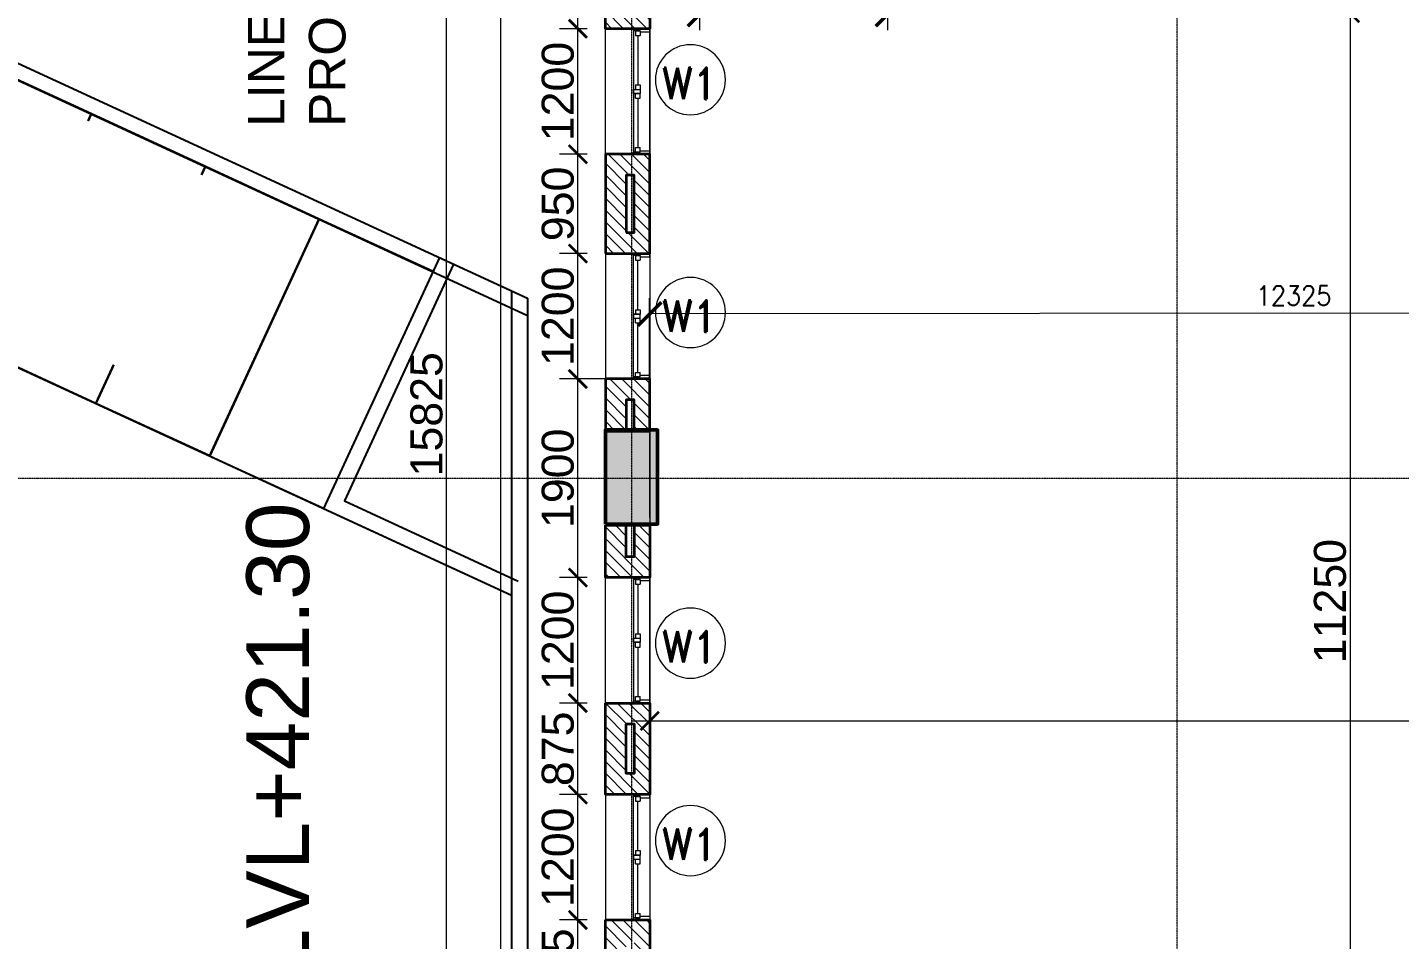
# Model space of a CAD drawing. Header units: millimetres. Extents: x 0 to 147381, y 0 to 170318.
# Drawn here: x 31915 to 45043, y 47175 to 55901 of the extents above; entities that cross this region are included whole.
import ezdxf
from ezdxf.enums import TextEntityAlignment as Align

# ---------------------------------------------------------------- set-up
doc = ezdxf.new("R2010")
doc.units = ezdxf.units.MM
doc.linetypes.add('Center', pattern=[29.999999, 12, -6, 6, -6])
doc.linetypes.add('Grid Line', pattern=[22.225, 12.7, -3.175, 3.175, -3.175])
for name, color, linetype, lineweight in [('AR_STR', 7, 'Continuous', 15), ('AR_WALL_HATCH', 23, 'Continuous', 5), ('ARCH PATHWAY', 30, 'Continuous', 13), ('Arch_Dim', 7, 'Continuous', 25), ('Arch_DW_No', 5, 'Continuous', 15), ('ARCH_WALL', 1, 'Continuous', 35), ('Arch_Window', 140, 'Continuous', 9), ('G-ANNO-TEXT', 231, 'Continuous', 25), ('LA- LINE 1', 41, 'Continuous', 25), ('LA_ROAD', 252, 'Continuous', 30), ('LA_TEXT', 7, 'Continuous', 13), ('S-GRID', 8, 'Continuous', 9), ('STR COL.', 1, 'Continuous', 50)]:
    doc.layers.add(name, color=color, linetype=linetype, lineweight=lineweight)
for name, color, linetype, lineweight, true_color in [('ARCH RCC HATCH', 253, 'Center', 9, 0x9c9c9c), ('BUILDING LEVEL', 1, 'Continuous', 18, 0xf50000), ('S-COLS_HATCH', 252, 'Continuous', 9, 0x8a8a8a)]:
    doc.layers.add(name, color=color, linetype=linetype, lineweight=lineweight, true_color=true_color)
doc.styles.add('ARCHITXT-LA', font='architxt.shx', dxfattribs={"width": 0.9, "height": 250, "bigfont": '@extfont2.shx'})
doc.styles.add('Arial_2', font='arial.ttf', dxfattribs={"height": 472.5})
doc.styles.add('DIM', font='arial.ttf')
doc.styles.add('DIM_100', font='romand.shx', dxfattribs={"width": 0.9})
doc.styles.add('DIMDDF', font='simplex.shx', dxfattribs={"width": 0.9})
doc.styles.add('Seal_Text', font='arial.ttf')
doc.styles.add('SIZE', font='romans.shx', dxfattribs={"width": 0.75, "height": 200})
doc.dimstyles.new('DIM- 175', dxfattribs={"dimscale": 175, "dimtxt": 1.75, "dimasz": 1, "dimexe": 1, "dimexo": 1, "dimgap": 0.2, "dimtad": 1, "dimdec": 0, "dimrnd": 5, "dimzin": 0, "dimdsep": 46, "dimtxsty": 'DIM', "dimblk": 'ARCHTICK', "dimcen": 0, "dimdle": 1, "dimclrd": 3, "dimclre": 5, "dimclrt": 3, "dimadec": 0, "dimazin": 0, "dimtfac": 1, "dimtdec": 0, "dimtofl": 0, "dimtmove": 2, "dimatfit": 3, "dimfxl": 1, "dimtolj": 1, "dimtzin": 0, "dimlwd": 13, "dimlwe": 15, "dimarcsym": 0})
doc.dimstyles.new('DIM-75-MM', dxfattribs={"dimscale": 75, "dimtxt": 2.5, "dimasz": 3, "dimexe": 2, "dimexo": 1, "dimgap": 1, "dimtad": 1, "dimdec": 0, "dimrnd": 5, "dimzin": 0, "dimdsep": 46, "dimtxsty": 'DIMDDF', "dimblk": 'ARCHTICK', "dimcen": 0, "dimclrd": 256, "dimclre": 256, "dimclrt": 256, "dimadec": 0, "dimazin": 0, "dimtfac": 1, "dimtdec": 0, "dimtofl": 0, "dimtmove": 0, "dimatfit": 3, "dimfxl": 1, "dimtolj": 1, "dimtzin": 0, "dimlwd": -1, "dimlwe": -1, "dimarcsym": 0})

# ---------------------------------------------------------------- blocks, each defined once
blk = doc.blocks.new('RLAB_G')
at = {"layer": 'AR_WALL_HATCH', "ltscale": 500}
h = blk.add_hatch(dxfattribs=at)
h.set_pattern_fill('ANSI31', color=256, scale=25)
h.paths.add_polyline_path([(0, 12100), (-200, 12100), (-200, 11800), (-275, 11800), (-275, 12100), (-425, 12100), (-425, 11600), (0, 11600)])
h = blk.add_hatch(dxfattribs=at)
h.set_pattern_fill('ANSI31', color=256, scale=25)
h.paths.add_polyline_path([(0, 10400), (-425, 10400), (-425, 9450), (0, 9450)])
h.paths.add_polyline_path([(-200, 9650), (-275, 9650), (-275, 10200), (-200, 10200)], flags=16)
h = blk.add_hatch(dxfattribs=at)
h.set_pattern_fill('ANSI31', color=256, scale=25)
h.paths.add_polyline_path([(0, 8250), (-425, 8250), (-425, 7750), (-275, 7750), (-275, 8050), (-200, 8050), (-200, 7750), (0, 7750)])
h = blk.add_hatch(dxfattribs=at)
h.set_pattern_fill('ANSI31', color=256, scale=25)
h.paths.add_polyline_path([(0, 6850), (-200, 6850), (-200, 6550), (-275, 6550), (-275, 6850), (-425, 6850), (-425, 6350), (0, 6350)])
h = blk.add_hatch(dxfattribs=at)
h.set_pattern_fill('ANSI31', color=256, scale=25)
h.paths.add_polyline_path([(0, 5150), (-425, 5150), (-425, 4275), (0, 4275)])
h.paths.add_polyline_path([(-200, 4950), (-200, 4475), (-275, 4475), (-275, 4950)], flags=16)
h = blk.add_hatch(dxfattribs=at)
h.set_pattern_fill('ANSI31', color=256, scale=25)
h.paths.add_polyline_path([(0, 3075), (-425, 3075), (-425, 2200), (0, 2200)])
h.paths.add_polyline_path([(-200, 2400), (-275, 2400), (-275, 2875), (-200, 2875)], flags=16)
at = {"layer": 'ARCH_WALL'}
for points in [[(0, 12100), (-425, 12100), (-425, 11600), (0, 11600)], [(0, 9450), (-425, 9450), (-425, 10400), (0, 10400)], [(-200, 9650), (-275, 9650), (-275, 10200), (-200, 10200)], [(0, 7750), (-425, 7750), (-425, 8250), (0, 8250)], [(-200, 7750), (-275, 7750), (-275, 8050), (-200, 8050)], [(0, 6850), (-425, 6850), (-425, 6350), (0, 6350)], [(-200, 6850), (-275, 6850), (-275, 6550), (-200, 6550)], [(0, 5150), (-425, 5150), (-425, 4275), (0, 4275)], [(-200, 4950), (-275, 4950), (-275, 4475), (-200, 4475)], [(0, 3075), (-425, 3075), (-425, 2200), (0, 2200)]]:
    blk.add_lwpolyline(points, close=True, dxfattribs=at)
at = {"layer": 'Arch_Window'}
for p, q in [((-425, 10400), (-425, 11600)), ((-425, 11568), (-425, 11600)), ((-425, 11568), (-333, 11568)), ((-333, 11581), (-333, 11536)), ((-289, 11581), (-333, 11581)), ((-333, 11581), (-333, 11568)), ((-333, 11581), (-270, 11581)), ((-289, 11581), (-289, 11536)), ((-270, 11600), (-270, 10400)), ((0, 10400), (0, 11600)), ((-289, 11536), (-333, 11536)), ((-311, 11536), (-311, 11063)), ((-333, 11063), (-333, 11019)), ((-289, 11063), (-333, 11063)), ((-289, 11063), (-289, 11019)), ((-289, 11019), (-333, 11019)), ((-333, 11019), (-333, 10981)), ((-270, 11019), (-333, 11019)), ((-333, 11019), (-333, 10981)), ((-270, 11019), (-333, 11019)), ((-333, 11019), (-333, 11019)), ((-333, 11019), (-333, 10981)), ((-270, 11019), (-333, 11019)), ((-289, 10981), (-333, 10981)), ((-333, 10936), (-333, 10981)), ((-270, 10981), (-333, 10981)), ((-333, 10981), (-270, 10981)), ((-333, 10981), (-333, 10981)), ((-270, 10981), (-333, 10981)), ((-289, 10936), (-333, 10936)), ((-311, 10936), (-311, 10463)), ((-289, 10936), (-289, 10981)), ((-270, 11019), (-270, 10981)), ((-270, 10981), (-270, 11019)), ((-270, 10981), (-270, 11019)), ((-270, 11019), (-270, 11019)), ((-270, 10981), (-270, 10981)), ((-425, 10432), (-425, 10400)), ((-333, 10432), (-425, 10432)), ((-289, 10463), (-333, 10463)), ((-333, 10419), (-333, 10463)), ((-289, 10419), (-333, 10419)), ((-333, 10419), (-270, 10419)), ((-289, 10419), (-289, 10463)), ((-270, 10400), (-270, 10419)), ((-425, 9450), (-425, 8250)), ((-425, 9418), (-425, 9450)), ((-333, 9418), (-425, 9418)), ((-333, 9431), (-333, 9386)), ((-289, 9431), (-333, 9431)), ((-333, 9431), (-270, 9431)), ((-289, 9386), (-333, 9386)), ((-311, 8913), (-311, 9386)), ((-289, 9431), (-289, 9386)), ((-270, 8250), (-270, 9450)), ((-270, 9450), (-270, 9431)), ((0, 9450), (0, 8250)), ((-333, 8913), (-333, 8869)), ((-289, 8913), (-333, 8913)), ((-289, 8869), (-333, 8869)), ((-270, 8869), (-333, 8869)), ((-333, 8831), (-333, 8869)), ((-333, 8831), (-333, 8869)), ((-333, 8869), (-270, 8869)), ((-333, 8831), (-333, 8869)), ((-333, 8869), (-333, 8869)), ((-270, 8869), (-333, 8869)), ((-289, 8831), (-333, 8831)), ((-333, 8786), (-333, 8831)), ((-270, 8831), (-333, 8831)), ((-270, 8831), (-333, 8831)), ((-333, 8831), (-333, 8831)), ((-270, 8831), (-333, 8831)), ((-289, 8913), (-289, 8869)), ((-289, 8786), (-289, 8831)), ((-270, 8831), (-270, 8869)), ((-270, 8869), (-270, 8831)), ((-270, 8869), (-270, 8869)), ((-270, 8869), (-270, 8831)), ((-270, 8831), (-270, 8831)), ((-289, 8786), (-333, 8786)), ((-311, 8313), (-311, 8786)), ((-425, 8282), (-425, 8250)), ((-425, 8282), (-333, 8282)), ((-289, 8313), (-333, 8313)), ((-333, 8269), (-333, 8313)), ((-333, 8269), (-333, 8282)), ((-289, 8269), (-289, 8313)), ((-289, 8269), (-333, 8269)), ((-333, 8269), (-270, 8269)), ((-425, 5150), (-425, 6350)), ((-425, 6318), (-425, 6350)), ((-425, 6318), (-333, 6318)), ((-333, 6331), (-333, 6286)), ((-289, 6331), (-333, 6331)), ((-333, 6331), (-333, 6318)), ((-333, 6331), (-270, 6331)), ((-289, 6331), (-289, 6286)), ((-270, 6350), (-270, 5150)), ((0, 5150), (0, 6350)), ((-289, 6286), (-333, 6286)), ((-311, 6286), (-311, 5813)), ((-333, 5813), (-333, 5769)), ((-289, 5813), (-333, 5813)), ((-289, 5813), (-289, 5769)), ((-289, 5769), (-333, 5769)), ((-333, 5769), (-333, 5731)), ((-270, 5769), (-333, 5769)), ((-333, 5769), (-333, 5731)), ((-270, 5769), (-333, 5769)), ((-333, 5769), (-333, 5769)), ((-333, 5769), (-333, 5731)), ((-270, 5769), (-333, 5769)), ((-289, 5731), (-333, 5731)), ((-333, 5686), (-333, 5731)), ((-270, 5731), (-333, 5731)), ((-333, 5731), (-270, 5731)), ((-333, 5731), (-333, 5731)), ((-270, 5731), (-333, 5731)), ((-289, 5686), (-333, 5686)), ((-311, 5686), (-311, 5213)), ((-289, 5686), (-289, 5731)), ((-270, 5769), (-270, 5731)), ((-270, 5731), (-270, 5769)), ((-270, 5731), (-270, 5769)), ((-270, 5769), (-270, 5769)), ((-270, 5731), (-270, 5731)), ((-425, 5182), (-425, 5150)), ((-333, 5182), (-425, 5182)), ((-289, 5213), (-333, 5213)), ((-333, 5169), (-333, 5213)), ((-289, 5169), (-333, 5169)), ((-333, 5169), (-270, 5169)), ((-289, 5169), (-289, 5213)), ((-270, 5150), (-270, 5169)), ((-425, 4275), (-425, 3075)), ((-425, 4243), (-425, 4275)), ((-333, 4243), (-425, 4243)), ((-333, 4256), (-333, 4211)), ((-289, 4256), (-333, 4256)), ((-333, 4256), (-270, 4256)), ((-289, 4211), (-333, 4211)), ((-311, 3738), (-311, 4211)), ((-289, 4256), (-289, 4211)), ((-270, 3075), (-270, 4275)), ((-270, 4275), (-270, 4256)), ((0, 4275), (0, 3075)), ((-333, 3738), (-333, 3694)), ((-289, 3738), (-333, 3738)), ((-289, 3694), (-333, 3694)), ((-270, 3694), (-333, 3694)), ((-333, 3656), (-333, 3694)), ((-333, 3656), (-333, 3694)), ((-333, 3694), (-270, 3694)), ((-333, 3656), (-333, 3694)), ((-333, 3694), (-333, 3694)), ((-270, 3694), (-333, 3694)), ((-289, 3738), (-289, 3694)), ((-270, 3656), (-270, 3694)), ((-270, 3694), (-270, 3656)), ((-270, 3694), (-270, 3694)), ((-270, 3694), (-270, 3656)), ((-289, 3656), (-333, 3656)), ((-333, 3611), (-333, 3656)), ((-270, 3656), (-333, 3656)), ((-270, 3656), (-333, 3656)), ((-333, 3656), (-333, 3656)), ((-270, 3656), (-333, 3656)), ((-289, 3611), (-333, 3611)), ((-311, 3138), (-311, 3611)), ((-289, 3611), (-289, 3656)), ((-270, 3656), (-270, 3656)), ((-425, 3107), (-425, 3075)), ((-425, 3107), (-333, 3107)), ((-289, 3138), (-333, 3138)), ((-333, 3094), (-333, 3138)), ((-333, 3094), (-333, 3107)), ((-289, 3094), (-333, 3094)), ((-333, 3094), (-270, 3094)), ((-289, 3094), (-289, 3138))]:
    blk.add_line(p, q, dxfattribs=at)
blk = doc.blocks.new('A$C59E872DE')
at = {"layer": 'S-GRID', "linetype": 'Grid Line', "ltscale": 0.5}
for p, q in [((0, 89720.3), (0, -4357.6)), ((5220, -4357.6), (5220, 89720.3)), ((-6964.1, 7050), (94404.8, 7050))]:
    blk.add_line(p, q, dxfattribs=at)
blk = doc.blocks.new('DW')
at = {"color": 9}
blk.add_circle((0, 0), 671, dxfattribs=at)
at = {"style": 'SIZE', "width": 0.8}
blk.add_attdef('W7', text='', height=500, dxfattribs=at).set_placement((5, -289), align=Align.CENTER)
blk = doc.blocks.new('_ArchTick')
at = {"color": 0, "linetype": 'ByBlock', "const_width": 0.15}
blk.add_lwpolyline([(-0.5, -0.5), (0.5, 0.5)], dxfattribs=at)
blk = doc.blocks.new('*D465')
at = {"layer": 'Arch_Dim', "color": 3, "lineweight": 13, "transparency": 16777216}
blk.add_line((35926, 44113), (35926, 60287), dxfattribs=at)
at = {"layer": 'Arch_Dim', "color": 5, "lineweight": 15, "transparency": 16777216}
for p, q in [((37270, 60112), (35751, 60112)), ((37270, 44288), (35751, 44288))]:
    blk.add_line(p, q, dxfattribs=at)
at = {"layer": 'Defpoints', "color": 0, "linetype": 'Continuous', "transparency": 16777216}
for p in [(35926, 60112), (37445, 60112), (37445, 44288)]:
    blk.add_point(p, dxfattribs=at)
at = {"layer": 'Arch_Dim', "color": 3, "linetype": 'Continuous', "lineweight": 13, "transparency": 16777216, "xscale": 175, "yscale": 175, "zscale": 175}
for p, rotation in [((35926, 60112), 90), ((35926, 44288), 270)]:
    blk.add_blockref('_ArchTick', p, dxfattribs=dict(at, rotation=rotation))
at = {"layer": 'Arch_Dim', "color": 3, "linetype": 'Continuous', "transparency": 16777216, "insert": (35735, 52200), "char_height": 306.2, "attachment_point": 5, "rotation": 90, "style": 'DIM'}
blk.add_mtext('\\A1;15825', dxfattribs=at)
blk = doc.blocks.new('*D477')
at = {"layer": 'Arch_Dim', "color": 5, "lineweight": 15, "transparency": 16777216}
for p, q in [((37870, 49175), (37870, 49442)), ((60370, 49175), (60370, 49442))]:
    blk.add_line(p, q, dxfattribs=at)
at = {"layer": 'Arch_Dim', "color": 3, "lineweight": 13, "transparency": 16777216}
blk.add_line((37695, 49267), (60545, 49267), dxfattribs=at)
at = {"layer": 'Defpoints', "color": 0, "linetype": 'Continuous', "transparency": 16777216}
for p in [(60370, 49267), (37870, 49000), (60370, 49000)]:
    blk.add_point(p, dxfattribs=at)
at = {"layer": 'Arch_Dim', "color": 3, "linetype": 'Continuous', "lineweight": 13, "transparency": 16777216, "xscale": 175, "yscale": 175, "zscale": 175, "rotation": 180}
blk.add_blockref('_ArchTick', (37870, 49267), dxfattribs=at)
at = {"layer": 'Arch_Dim', "color": 3, "linetype": 'Continuous', "lineweight": 13, "transparency": 16777216, "xscale": 175, "yscale": 175, "zscale": 175}
blk.add_blockref('_ArchTick', (60370, 49267), dxfattribs=at)
at = {"layer": 'Arch_Dim', "color": 3, "linetype": 'Continuous', "transparency": 16777216, "insert": (49120, 49459), "char_height": 306.2, "attachment_point": 5, "style": 'DIM'}
blk.add_mtext('\\A1;22500', dxfattribs=at)
blk = doc.blocks.new('*D478')
at = {"layer": 'Arch_Dim', "color": 3, "lineweight": 13, "transparency": 16777216}
blk.add_line((44570, 56213), (44570, 44613), dxfattribs=at)
at = {"layer": 'Arch_Dim', "color": 5, "lineweight": 15, "transparency": 16777216}
for p, q in [((47570, 56038), (44395, 56038)), ((44670, 44788), (44395, 44788))]:
    blk.add_line(p, q, dxfattribs=at)
at = {"layer": 'Defpoints', "color": 0, "linetype": 'Continuous', "transparency": 16777216}
for p in [(47745, 56038), (44570, 44788), (44845, 44788)]:
    blk.add_point(p, dxfattribs=at)
at = {"layer": 'Arch_Dim', "color": 3, "linetype": 'Continuous', "lineweight": 13, "transparency": 16777216, "xscale": 175, "yscale": 175, "zscale": 175}
for p, rotation in [((44570, 56038), 90), ((44570, 44788), 270)]:
    blk.add_blockref('_ArchTick', p, dxfattribs=dict(at, rotation=rotation))
at = {"layer": 'Arch_Dim', "color": 3, "linetype": 'Continuous', "transparency": 16777216, "insert": (44379, 50413), "char_height": 306.2, "attachment_point": 5, "rotation": 90, "style": 'DIM'}
blk.add_mtext('\\A1;11250', dxfattribs=at)
blk = doc.blocks.new('A$C38A24FCE')
at = {"layer": 'S-COLS_HATCH'}
blk.add_hatch(color=256, dxfattribs=at).paths.add_polyline_path([(-86940, 4987), (-86440, 4987), (-86440, 5887), (-86940, 5887)], flags=0)
at = {"layer": 'STR COL.'}
blk.add_lwpolyline([(-86940, 4987), (-86440, 4987), (-86440, 5887), (-86940, 5887)], close=True, dxfattribs=at)
blk = doc.blocks.new('*D533')
at = {"layer": 'Arch_Dim', "color": 3, "lineweight": 13, "transparency": 16777216}
blk.add_line((37182, 46313), (37182, 47538), dxfattribs=at)
at = {"layer": 'Arch_Dim', "color": 5, "lineweight": 15, "transparency": 16777216}
for p, q in [((37270, 47363), (37007, 47363)), ((37270, 46488), (37007, 46488))]:
    blk.add_line(p, q, dxfattribs=at)
at = {"layer": 'Defpoints', "color": 0, "linetype": 'Continuous', "transparency": 16777216}
for p in [(37182, 47363), (37445, 47363), (37445, 46488)]:
    blk.add_point(p, dxfattribs=at)
at = {"layer": 'Arch_Dim', "color": 3, "linetype": 'Continuous', "lineweight": 13, "transparency": 16777216, "xscale": 175, "yscale": 175, "zscale": 175}
for p, rotation in [((37182, 47363), 90), ((37182, 46488), 270)]:
    blk.add_blockref('_ArchTick', p, dxfattribs=dict(at, rotation=rotation))
at = {"layer": 'Arch_Dim', "color": 3, "linetype": 'Continuous', "transparency": 16777216, "insert": (36991, 46925), "char_height": 306.2, "attachment_point": 5, "rotation": 90, "style": 'DIM'}
blk.add_mtext('\\A1;875', dxfattribs=at)
blk = doc.blocks.new('*D534')
at = {"layer": 'Arch_Dim', "color": 3, "lineweight": 13, "transparency": 16777216}
blk.add_line((37182, 47188), (37182, 48738), dxfattribs=at)
at = {"layer": 'Arch_Dim', "color": 5, "lineweight": 15, "transparency": 16777216}
for p, q in [((37270, 48563), (37007, 48563)), ((37270, 47363), (37007, 47363))]:
    blk.add_line(p, q, dxfattribs=at)
at = {"layer": 'Defpoints', "color": 0, "linetype": 'Continuous', "transparency": 16777216}
for p in [(37182, 48563), (37445, 48563), (37445, 47363)]:
    blk.add_point(p, dxfattribs=at)
at = {"layer": 'Arch_Dim', "color": 3, "linetype": 'Continuous', "lineweight": 13, "transparency": 16777216, "xscale": 175, "yscale": 175, "zscale": 175}
for p, rotation in [((37182, 48563), 90), ((37182, 47363), 270)]:
    blk.add_blockref('_ArchTick', p, dxfattribs=dict(at, rotation=rotation))
at = {"layer": 'Arch_Dim', "color": 3, "linetype": 'Continuous', "transparency": 16777216, "insert": (36991, 47963), "char_height": 306.2, "attachment_point": 5, "rotation": 90, "style": 'DIM'}
blk.add_mtext('\\A1;1200', dxfattribs=at)
blk = doc.blocks.new('*D535')
at = {"layer": 'Arch_Dim', "color": 3, "lineweight": 13, "transparency": 16777216}
blk.add_line((37182, 48388), (37182, 49613), dxfattribs=at)
at = {"layer": 'Arch_Dim', "color": 5, "lineweight": 15, "transparency": 16777216}
for p, q in [((37270, 49438), (37007, 49438)), ((37270, 48563), (37007, 48563))]:
    blk.add_line(p, q, dxfattribs=at)
at = {"layer": 'Defpoints', "color": 0, "linetype": 'Continuous', "transparency": 16777216}
for p in [(37182, 49438), (37445, 49438), (37445, 48563)]:
    blk.add_point(p, dxfattribs=at)
at = {"layer": 'Arch_Dim', "color": 3, "linetype": 'Continuous', "lineweight": 13, "transparency": 16777216, "xscale": 175, "yscale": 175, "zscale": 175}
for p, rotation in [((37182, 49438), 90), ((37182, 48563), 270)]:
    blk.add_blockref('_ArchTick', p, dxfattribs=dict(at, rotation=rotation))
at = {"layer": 'Arch_Dim', "color": 3, "linetype": 'Continuous', "transparency": 16777216, "insert": (36991, 49000), "char_height": 306.2, "attachment_point": 5, "rotation": 90, "style": 'DIM'}
blk.add_mtext('\\A1;875', dxfattribs=at)
blk = doc.blocks.new('*D536')
at = {"layer": 'Arch_Dim', "color": 3, "lineweight": 13, "transparency": 16777216}
blk.add_line((37182, 49263), (37182, 50813), dxfattribs=at)
at = {"layer": 'Arch_Dim', "color": 5, "lineweight": 15, "transparency": 16777216}
for p, q in [((37270, 50638), (37007, 50638)), ((37270, 49438), (37007, 49438))]:
    blk.add_line(p, q, dxfattribs=at)
at = {"layer": 'Defpoints', "color": 0, "linetype": 'Continuous', "transparency": 16777216}
for p in [(37182, 50638), (37445, 50638), (37445, 49438)]:
    blk.add_point(p, dxfattribs=at)
at = {"layer": 'Arch_Dim', "color": 3, "linetype": 'Continuous', "lineweight": 13, "transparency": 16777216, "xscale": 175, "yscale": 175, "zscale": 175}
for p, rotation in [((37182, 50638), 90), ((37182, 49438), 270)]:
    blk.add_blockref('_ArchTick', p, dxfattribs=dict(at, rotation=rotation))
at = {"layer": 'Arch_Dim', "color": 3, "linetype": 'Continuous', "transparency": 16777216, "insert": (36991, 50038), "char_height": 306.2, "attachment_point": 5, "rotation": 90, "style": 'DIM'}
blk.add_mtext('\\A1;1200', dxfattribs=at)
blk = doc.blocks.new('*D537')
at = {"layer": 'Arch_Dim', "color": 3, "lineweight": 13, "transparency": 16777216}
blk.add_line((37182, 50463), (37182, 52713), dxfattribs=at)
at = {"layer": 'Arch_Dim', "color": 5, "lineweight": 15, "transparency": 16777216}
for p, q in [((37482, 52538), (37007, 52538)), ((37270, 50638), (37007, 50638))]:
    blk.add_line(p, q, dxfattribs=at)
at = {"layer": 'Defpoints', "color": 0, "linetype": 'Continuous', "transparency": 16777216}
for p in [(37182, 52538), (37657, 52538), (37445, 50638)]:
    blk.add_point(p, dxfattribs=at)
at = {"layer": 'Arch_Dim', "color": 3, "linetype": 'Continuous', "lineweight": 13, "transparency": 16777216, "xscale": 175, "yscale": 175, "zscale": 175}
for p, rotation in [((37182, 52538), 90), ((37182, 50638), 270)]:
    blk.add_blockref('_ArchTick', p, dxfattribs=dict(at, rotation=rotation))
at = {"layer": 'Arch_Dim', "color": 3, "linetype": 'Continuous', "transparency": 16777216, "insert": (36991, 51588), "char_height": 306.2, "attachment_point": 5, "rotation": 90, "style": 'DIM'}
blk.add_mtext('\\A1;1900', dxfattribs=at)
blk = doc.blocks.new('*D538')
at = {"layer": 'Arch_Dim', "color": 3, "lineweight": 13, "transparency": 16777216}
blk.add_line((37182, 52363), (37182, 53913), dxfattribs=at)
at = {"layer": 'Arch_Dim', "color": 5, "lineweight": 15, "transparency": 16777216}
for p, q in [((37270, 53738), (37007, 53738)), ((37482, 52538), (37007, 52538))]:
    blk.add_line(p, q, dxfattribs=at)
at = {"layer": 'Defpoints', "color": 0, "linetype": 'Continuous', "transparency": 16777216}
for p in [(37182, 53738), (37445, 53738), (37657, 52538)]:
    blk.add_point(p, dxfattribs=at)
at = {"layer": 'Arch_Dim', "color": 3, "linetype": 'Continuous', "lineweight": 13, "transparency": 16777216, "xscale": 175, "yscale": 175, "zscale": 175}
for p, rotation in [((37182, 53738), 90), ((37182, 52538), 270)]:
    blk.add_blockref('_ArchTick', p, dxfattribs=dict(at, rotation=rotation))
at = {"layer": 'Arch_Dim', "color": 3, "linetype": 'Continuous', "transparency": 16777216, "insert": (36991, 53138), "char_height": 306.2, "attachment_point": 5, "rotation": 90, "style": 'DIM'}
blk.add_mtext('\\A1;1200', dxfattribs=at)
blk = doc.blocks.new('*D539')
at = {"layer": 'Arch_Dim', "color": 3, "lineweight": 13, "transparency": 16777216}
blk.add_line((37182, 53563), (37182, 54863), dxfattribs=at)
at = {"layer": 'Arch_Dim', "color": 5, "lineweight": 15, "transparency": 16777216}
for p, q in [((37270, 54688), (37007, 54688)), ((37270, 53738), (37007, 53738))]:
    blk.add_line(p, q, dxfattribs=at)
at = {"layer": 'Defpoints', "color": 0, "linetype": 'Continuous', "transparency": 16777216}
for p in [(37182, 54688), (37445, 54688), (37445, 53738)]:
    blk.add_point(p, dxfattribs=at)
at = {"layer": 'Arch_Dim', "color": 3, "linetype": 'Continuous', "lineweight": 13, "transparency": 16777216, "xscale": 175, "yscale": 175, "zscale": 175}
for p, rotation in [((37182, 54688), 90), ((37182, 53738), 270)]:
    blk.add_blockref('_ArchTick', p, dxfattribs=dict(at, rotation=rotation))
at = {"layer": 'Arch_Dim', "color": 3, "linetype": 'Continuous', "transparency": 16777216, "insert": (36991, 54213), "char_height": 306.2, "attachment_point": 5, "rotation": 90, "style": 'DIM'}
blk.add_mtext('\\A1;950', dxfattribs=at)
blk = doc.blocks.new('*D540')
at = {"layer": 'Arch_Dim', "color": 3, "lineweight": 13, "transparency": 16777216}
blk.add_line((37182, 54513), (37182, 56063), dxfattribs=at)
at = {"layer": 'Arch_Dim', "color": 5, "lineweight": 15, "transparency": 16777216}
for p, q in [((37270, 55888), (37007, 55888)), ((37270, 54688), (37007, 54688))]:
    blk.add_line(p, q, dxfattribs=at)
at = {"layer": 'Defpoints', "color": 0, "linetype": 'Continuous', "transparency": 16777216}
for p in [(37182, 55888), (37445, 55888), (37445, 54688)]:
    blk.add_point(p, dxfattribs=at)
at = {"layer": 'Arch_Dim', "color": 3, "linetype": 'Continuous', "lineweight": 13, "transparency": 16777216, "xscale": 175, "yscale": 175, "zscale": 175}
for p, rotation in [((37182, 55888), 90), ((37182, 54688), 270)]:
    blk.add_blockref('_ArchTick', p, dxfattribs=dict(at, rotation=rotation))
at = {"layer": 'Arch_Dim', "color": 3, "linetype": 'Continuous', "transparency": 16777216, "insert": (36991, 55288), "char_height": 306.2, "attachment_point": 5, "rotation": 90, "style": 'DIM'}
blk.add_mtext('\\A1;1200', dxfattribs=at)
blk = doc.blocks.new('*D541')
at = {"layer": 'Arch_Dim', "color": 3, "lineweight": 13, "transparency": 16777216}
blk.add_line((37182, 55713), (37182, 57463), dxfattribs=at)
at = {"layer": 'Arch_Dim', "color": 5, "lineweight": 15, "transparency": 16777216}
for p, q in [((37270, 57288), (37007, 57288)), ((37270, 55888), (37007, 55888))]:
    blk.add_line(p, q, dxfattribs=at)
at = {"layer": 'Defpoints', "color": 0, "linetype": 'Continuous', "transparency": 16777216}
for p in [(37182, 57288), (37445, 57288), (37445, 55888)]:
    blk.add_point(p, dxfattribs=at)
at = {"layer": 'Arch_Dim', "color": 3, "linetype": 'Continuous', "lineweight": 13, "transparency": 16777216, "xscale": 175, "yscale": 175, "zscale": 175}
for p, rotation in [((37182, 57288), 90), ((37182, 55888), 270)]:
    blk.add_blockref('_ArchTick', p, dxfattribs=dict(at, rotation=rotation))
at = {"layer": 'Arch_Dim', "color": 3, "linetype": 'Continuous', "transparency": 16777216, "insert": (36991, 56588), "char_height": 306.2, "attachment_point": 5, "rotation": 90, "style": 'DIM'}
blk.add_mtext('\\A1;1400', dxfattribs=at)
blk = doc.blocks.new('waefsvrv')
at = {"layer": 'LA- LINE 1', "elevation": 3575.332}
blk.add_lwpolyline([(489705.063, 3629325.765), (489705.771, 3629324.796), (489703.753, 3629323.321), (489703.044, 3629324.29)], close=True, dxfattribs=at)
blk = doc.blocks.new('A$C07E93286')
at = {"layer": 'LA- LINE 1'}
blk.add_line((26.749, 4.787), (28.203, -6.916), dxfattribs=at)
for points, elevation in [([(26.024, 5.018), (25.221, 2.498), (27.108, 1.897)], -0.037), ([(26.167, 4.972), (25.409, 2.596), (27.153, 2.04)], -0.037), ([(26.909, 4.735), (28.361, -6.963)], 73.345)]:
    blk.add_lwpolyline(points, dxfattribs=dict(at, elevation=elevation))
at = {"layer": 'LA_ROAD', "extrusion": (-0.002291, 0.000759572, 0.999997)}
for p, rotation in [((1745781.165, -3219329.06, -3575.425), 36.15434645762031), ((1745782.309, -3219329.424, -3575.425), 36.15434645762034), ((1745783.452, -3219329.789, -3575.425), 36.15434645762034), ((1745784.595, -3219330.153, -3575.425), 36.15434645762034), ((1745785.739, -3219330.518, -3575.425), 36.15434645762034), ((1745786.882, -3219330.882, -3575.425), 36.15434645762034), ((1745788.025, -3219331.247, -3575.425), 36.15434645762034), ((1745776.309, -3219332.76, -3575.425), 36.15434645762036), ((1745777.453, -3219333.124, -3575.425), 36.15434645762036), ((1745778.596, -3219333.489, -3575.425), 36.15434645762031), ((1745779.739, -3219333.853, -3575.425), 36.15434645762036), ((1745780.883, -3219334.218, -3575.425), 36.15434645762036)]:
    blk.add_blockref('waefsvrv', p, dxfattribs=dict(at, rotation=rotation))
at = {"layer": 'LA_TEXT', "ltscale": 7, "insert": (4.682, 11.279, 73.313), "char_height": 1, "width": 19.9248, "attachment_point": 1, "rotation": 341.6863, "style": 'ARCHITXT-LA', "bg_fill": 2}
blk.add_mtext('\\pxqc;CYCLE PARKING', dxfattribs=at)
at = {"layer": 'LA- LINE 1'}
for p, q in [((-1.614, 13.829, -0.186), (26.909, 4.735, -0.114)), ((-1.681, 13.693, -0.107), (26.93, 4.572, -0.107)), ((-2.218, 11.246, -0.107), (27.108, 1.897, -0.032))]:
    blk.add_line(p, q, dxfattribs=at)
at = {"layer": 'LA_ROAD', "extrusion": (-0.002291, 0.000759572, 0.999997), "rotation": 36.15434645762031}
for p in [(1745775.449, -3219327.238, -3575.425), (1745776.592, -3219327.602, -3575.425), (1745777.735, -3219327.966, -3575.425), (1745778.879, -3219328.331, -3575.425), (1745780.022, -3219328.695, -3575.425)]:
    blk.add_blockref('waefsvrv', p, dxfattribs=at)
blk = doc.blocks.new('*D822')
at = {"layer": 'AR_WALL_HATCH', "transparency": 16777216}
for p, q in [((38345, 56524), (38345, 55875)), ((40145, 56524), (40145, 55875)), ((38345, 56025), (40145, 56025))]:
    blk.add_line(p, q, dxfattribs=at)
at = {"layer": 'Defpoints', "color": 0, "linetype": 'Continuous', "transparency": 16777216}
for p in [(38345, 56599), (40145, 56599), (40145, 56025)]:
    blk.add_point(p, dxfattribs=at)
at = {"layer": 'AR_WALL_HATCH', "linetype": 'Continuous', "transparency": 16777216, "xscale": 225, "yscale": 225, "zscale": 225, "rotation": 180}
blk.add_blockref('_ArchTick', (38345, 56025), dxfattribs=at)
at = {"layer": 'AR_WALL_HATCH', "linetype": 'Continuous', "transparency": 16777216, "xscale": 225, "yscale": 225, "zscale": 225}
blk.add_blockref('_ArchTick', (40145, 56025), dxfattribs=at)
at = {"layer": 'AR_WALL_HATCH', "linetype": 'Continuous', "transparency": 16777216, "insert": (39245, 56193), "char_height": 187.5, "attachment_point": 5, "style": 'DIMDDF'}
blk.add_mtext('\\A1;1800', dxfattribs=at)
blk = doc.blocks.new('*D823')
at = {"layer": 'AR_WALL_HATCH', "transparency": 16777216}
for p, q in [((37870, 51213), (37868, 53310)), ((50195, 51225), (50193, 53323)), ((50193, 53173), (37868, 53160))]:
    blk.add_line(p, q, dxfattribs=at)
at = {"layer": 'Defpoints', "color": 0, "linetype": 'Continuous', "transparency": 16777216}
for p in [(37868, 53160), (37870, 51138), (50195, 51150)]:
    blk.add_point(p, dxfattribs=at)
at = {"layer": 'AR_WALL_HATCH', "linetype": 'Continuous', "transparency": 16777216, "xscale": 225, "yscale": 225, "zscale": 225}
for p, rotation in [((50193, 53173), 0.0575089157376052), ((37868, 53160), 180.0575089157375)]:
    blk.add_blockref('_ArchTick', p, dxfattribs=dict(at, rotation=rotation))
at = {"layer": 'AR_WALL_HATCH', "linetype": 'Continuous', "transparency": 16777216, "insert": (44030, 53335), "char_height": 187.5, "attachment_point": 5, "rotation": 0.0575, "style": 'DIMDDF'}
blk.add_mtext('\\A1;12325', dxfattribs=at)

msp = doc.modelspace()

# ---------------------------------------------------------------- block references
at = {"xscale": -1}
msp.add_blockref('RLAB_G', (37444.7, 44288), dxfattribs=at)

# ---------------------------------------------------------------- next in the draw order: block references
at = {"layer": 'ARCH RCC HATCH', "linetype": 'Continuous'}
msp.add_blockref('A$C59E872DE', (37694.7, 44538), dxfattribs=at)

# ---------------------------------------------------------------- next in the draw order: block references
at = {"layer": 'AR_STR', "linetype": 'Continuous'}
msp.add_blockref('A$C38A24FCE', (124384.7, 46163), dxfattribs=at)
at = {"layer": 'Arch_DW_No'}
ref = msp.add_blockref('DW', (38258.7, 55400.3), dxfattribs=dict(at, xscale=-0.5001481924206014, yscale=0.5001481924206014, zscale=0.500148192420602, rotation=68.53298956108209))
ref.add_attrib('W71', 'W1', dxfattribs={"layer": '0', "height": 300, "style": 'DIM_100', "width": 0.9}).set_placement((38249.6, 55215.7), align=Align.CENTER)
ref = msp.add_blockref('DW', (38258.7, 53173.4), dxfattribs=dict(at, xscale=-0.5001481924206014, yscale=0.5001481924206014, zscale=0.500148192420602, rotation=68.53298956108209))
ref.add_attrib('W71', 'W1', dxfattribs={"layer": '0', "height": 300, "style": 'DIM_100', "width": 0.9}).set_placement((38249.6, 52988.8), align=Align.CENTER)
ref = msp.add_blockref('DW', (38258.7, 50011.3), dxfattribs=dict(at, xscale=-0.5001481924206014, yscale=0.5001481924206014, zscale=0.500148192420602, rotation=68.53298956108209))
ref.add_attrib('W71', 'W1', dxfattribs={"layer": '0', "height": 300, "style": 'DIM_100', "width": 0.9}).set_placement((38249.6, 49826.7), align=Align.CENTER)
ref = msp.add_blockref('DW', (38258.7, 48122.2), dxfattribs=dict(at, xscale=-0.5001481924206014, yscale=0.5001481924206014, zscale=0.500148192420602, rotation=68.53298956108209))
ref.add_attrib('W71', 'W1', dxfattribs={"layer": '0', "height": 300, "style": 'DIM_100', "width": 0.9}).set_placement((38249.6, 47937.6), align=Align.CENTER)

# ---------------------------------------------------------------- next in the draw order: texts
at = {"layer": 'BUILDING LEVEL', "insert": (34009.7, 46812.6), "char_height": 600, "width": 8624.332, "attachment_point": 1, "rotation": 90, "style": 'Seal_Text'}
msp.add_mtext('LVL+421.30', dxfattribs=at)

# ---------------------------------------------------------------- next in the draw order: dimensions: what is measured, and where the dimension line sits
at = {"layer": 'Arch_Dim', "linetype": 'Continuous'}
for base, p1, p2, picture, middle in [((35926.083215, 60112.4834324), (37444.7233416, 44287.9834322), (37444.723341, 60112.4834324), '*D465', (35734.7202375, 52200.2334323)), ((37182.2, 57288), (37444.7, 55888), (37444.7, 57288), '*D541', (36990.8, 56588)), ((44570.1, 44788), (47744.7, 56038), (44844.7, 44788), '*D478', (44378.7, 50413)), ((37182.2, 55888), (37444.7, 54688), (37444.7, 55888), '*D540', (36990.8, 55288)), ((37182.2, 54688), (37444.7, 53738), (37444.7, 54688), '*D539', (36990.8, 54213)), ((37182.2, 53738), (37657.2, 52538), (37444.7, 53738), '*D538', (36990.8, 53138)), ((37182.2, 52538), (37444.7, 50638), (37657.2, 52538), '*D537', (36990.8, 51588)), ((37182.2, 50638), (37444.7, 49438), (37444.7, 50638), '*D536', (36990.8, 50038)), ((37182.2, 49438), (37444.7, 48563), (37444.7, 49438), '*D535', (36990.8, 49000.5)), ((37182.2, 48563), (37444.7, 47363), (37444.7, 48563), '*D534', (36990.8, 47963)), ((37182.2, 47363), (37444.7, 46488), (37444.7, 47363), '*D533', (36990.8, 46925.5))]:
    dim = msp.add_linear_dim(base=base, p1=p1, p2=p2, angle=90, dimstyle='DIM- 175', dxfattribs=at)
    dim.commit()
    dim.dimension.update_dxf_attribs({"geometry": picture, "text_midpoint": middle})
dim = msp.add_linear_dim(base=(60369.7, 49267.4), p1=(37869.7, 49000.5), p2=(60369.7, 49000.5), dimstyle='DIM- 175', dxfattribs=at)
dim.commit()
dim.dimension.update_dxf_attribs({"geometry": '*D477', "text_midpoint": (49119.7, 49458.8)})

# ---------------------------------------------------------------- next in the draw order: block references
at = {"linetype": 'Continuous', "xscale": 1000, "yscale": 1000, "zscale": 1000, "rotation": 352.9169734788422}
msp.add_blockref('A$C07E93286', (9412.7, 51928.7, -73339.4), dxfattribs=at)

# ---------------------------------------------------------------- next in the draw order: linework, layer by layer
at = {"layer": 'AR_WALL_HATCH', "color": 1, "linetype": 'Continuous'}
msp.add_lwpolyline([(37869.7, 56388), (37869.7, 44788), (38344.7, 44788), (38344.7, 44713), (50019.7, 44788), (50014.7, 46412.7), (60369.7, 46412.7)], dxfattribs=at)
at = {"layer": 'ARCH PATHWAY', "linetype": 'Continuous'}
msp.add_lwpolyline([(65630.6, 44912.7), (51444.7, 44912.7), (51444.7, 43288), (36444.7, 43288), (36444.7, 60987.5), (38369, 60987.5)], dxfattribs=at)

# ---------------------------------------------------------------- next in the draw order: texts
at = {"layer": 'G-ANNO-TEXT', "color": 7, "insert": (34024.8, 54950.6), "char_height": 350, "width": 5384.675, "attachment_point": 1, "rotation": 90, "style": 'Arial_2'}
msp.add_mtext('LINE OF PLINTH PROTECTION', dxfattribs=at)

# ---------------------------------------------------------------- next in the draw order: dimensions: what is measured, and where the dimension line sits
at = {"layer": 'AR_WALL_HATCH', "color": 1, "linetype": 'Continuous'}
for p1, p2, distance, picture, middle in [((38344.7, 56599.5), (40144.7, 56599.5), -574.9, '*D822', (39244.7, 56193.3)), ((50194.7, 51150.4), (37869.7, 51138), -2022.3, '*D823', (44030, 53335.2))]:
    dim = msp.add_aligned_dim(p1=p1, p2=p2, distance=distance, dimstyle='DIM-75-MM', dxfattribs=at)
    dim.commit()
    dim.dimension.update_dxf_attribs({"geometry": picture, "text_midpoint": middle})

doc.saveas('drawing.dxf')
